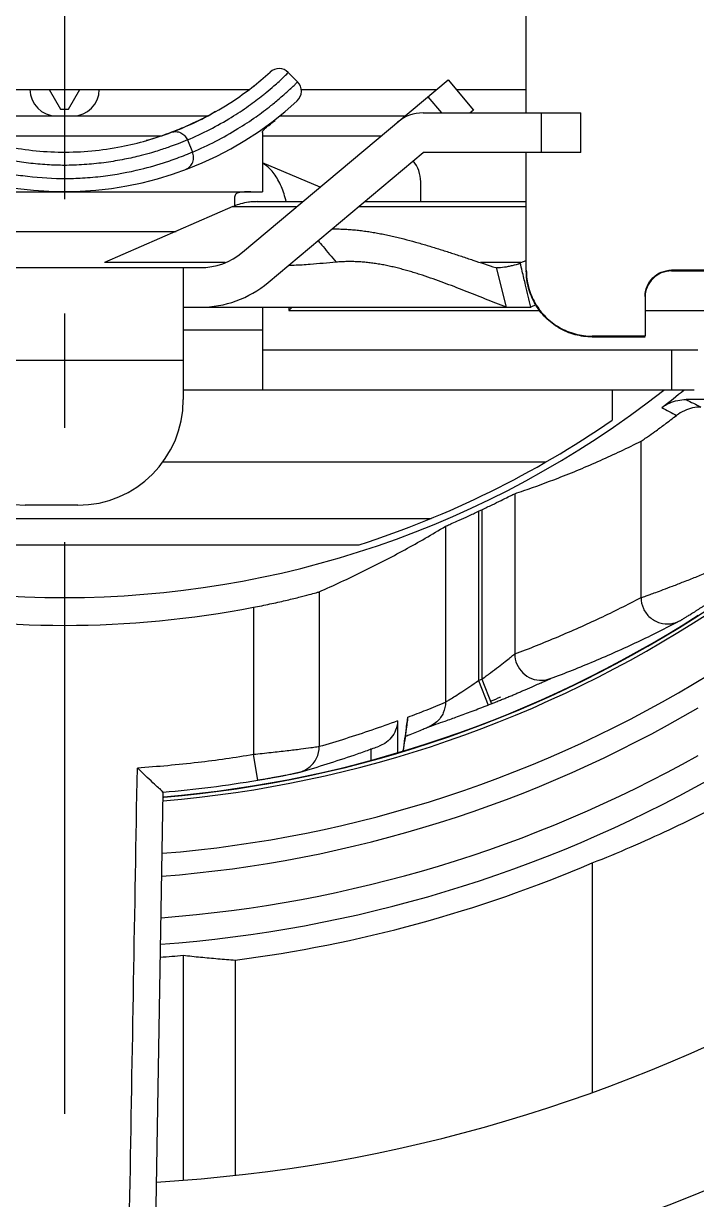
# Model space of a CAD drawing. Extents: x 0 to 420, y 0 to 297.
# Drawn here: x 360.14 to 370.34, y 200.27 to 218.1 of the extents above; entities that cross this region are included whole.
import ezdxf

# ---------------------------------------------------------------- set-up
doc = ezdxf.new("R2010")
doc.units = 0
doc.header["$LTSCALE"] = 23.1
doc.linetypes.add('CENTER', pattern=[0.6, 0.375, -0.075, 0.075, -0.075])
doc.layers.get('0').update_dxf_attribs({"linetype": 'CONTINUOUS'})
doc.layers.add('DEFAULT_1', color=7, linetype='CENTER')

msp = doc.modelspace()

# ---------------------------------------------------------------- linework, layer by layer
at = {"color": 6, "linetype": 'CONTINUOUS'}
for p, q in [((367.7624, 216.7437), (367.7624, 219.7582)), ((357.9646, 217.0979), (363.5601, 217.0979)), ((360.5292, 217.0979), (360.7024, 216.7979)), ((360.8224, 216.7979), (360.9956, 217.0979)), ((364.3503, 217.0979), (366.4001, 217.0979)), ((366.701, 217.0979), (367.7624, 217.0979)), ((360.7024, 216.7979), (360.8224, 216.7979)), ((360.6374, 216.6979), (360.8874, 216.6979)), ((359.2832, 216.3979), (362.2399, 216.3979)), ((363.7624, 216.3979), (365.5659, 216.3979)), ((367.7624, 214.3592), (367.7624, 216.1437)), ((364.6367, 215.6182), (363.7624, 215.9847)), ((366.1624, 215.3979), (366.1624, 215.6979)), ((370.7624, 214.3592), (369.9624, 214.3592)), ((369.9624, 214.3476), (370.7624, 214.3476)), ((369.5624, 213.9593), (369.5624, 213.3594)), ((364.1624, 213.7979), (364.1624, 213.7479)), ((364.2124, 213.7979), (364.1624, 213.7479)), ((364.1624, 213.7479), (367.9632, 213.7479)), ((369.5624, 213.7479), (370.9633, 213.7479)), ((369.5624, 213.3594), (368.7624, 213.3594)), ((368.7624, 213.3478), (369.5624, 213.3478)), ((370.3624, 213.1479), (363.7624, 213.1479)), ((369.0624, 212.5479), (369.0624, 212.0867)), ((368.0519, 211.4479), (362.2424, 211.4479))]:
    msp.add_line(p, q, dxfattribs=at)
at = {"color": 7, "linetype": 'CONTINUOUS'}
for p, q in [((364.2949, 217.2153), (364.1536, 217.3567)), ((363.4605, 214.6313), (366.5767, 217.2461)), ((366.5767, 217.2461), (366.9624, 216.7865)), ((366.1963, 216.7437), (368.5874, 216.7437)), ((366.9624, 216.7865), (366.9114, 216.7437)), ((368.5874, 216.1437), (368.5874, 216.7437)), ((363.7624, 216.4458), (363.7624, 215.5479)), ((363.8469, 214.1722), (366.1963, 216.1437)), ((368.5874, 216.1437), (366.1963, 216.1437)), ((357.7624, 215.5479), (363.7624, 215.5479)), ((363.3118, 215.3224), (361.3682, 214.4734)), ((363.3394, 215.4675), (363.3394, 215.3344)), ((363.6824, 215.3979), (364.3741, 215.3979)), ((365.3076, 215.3979), (367.7624, 215.3979)), ((367.681, 214.4734), (367.7624, 214.5079)), ((358.3063, 214.3979), (362.8184, 214.3979)), ((362.5624, 214.3979), (362.5624, 212.3979)), ((367.4597, 213.7979), (367.3085, 214.3999)), ((362.5624, 213.7979), (367.832, 213.7979)), ((363.7624, 213.7979), (363.7624, 212.5479)), ((367.9065, 213.8325), (367.832, 213.7979)), ((362.5624, 212.5479), (370.3084, 212.5479)), ((360.9624, 210.7979), (360.1624, 210.7979)), ((367.2355, 207.7893), (367.1832, 207.7687)), ((362.0848, 196.4909), (362.2587, 206.4493)), ((368.7624, 205.3759), (368.7624, 201.8952)), ((362.5624, 203.9758), (362.5624, 200.5666)), ((363.3498, 203.9034), (363.3498, 200.6402))]:
    msp.add_line(p, q, dxfattribs=at)
at = {"color": 9, "linetype": 'CONTINUOUS'}
for p, q in [((366.2703, 216.989), (366.4761, 216.7437)), ((367.9874, 216.7437), (367.9874, 216.1437)), ((358.5948, 216.6979), (360.6374, 216.6979)), ((360.8874, 216.6979), (362.9294, 216.6979)), ((364.0204, 216.6979), (365.9234, 216.6979)), ((362.6239, 216.3334), (362.7011, 216.1497)), ((363.3118, 215.3224), (364.2841, 215.3224)), ((365.2176, 215.3224), (367.7624, 215.3224)), ((358.6703, 214.9479), (362.4544, 214.9479)), ((363.1955, 214.4734), (361.3682, 214.4734)), ((367.681, 214.4734), (367.0703, 214.4734)), ((363.7624, 213.4479), (362.5624, 213.4479)), ((358.5624, 212.9979), (362.5624, 212.9979)), ((369.9624, 213.1479), (369.9624, 212.5479)), ((369.5012, 209.3974), (369.5034, 211.769)), ((367.5872, 210.9722), (367.5872, 208.5438)), ((367.0369, 210.7049), (367.0369, 208.1409)), ((367.0879, 210.729), (367.0879, 208.1611)), ((355.2027, 210.5979), (366.3221, 210.5979)), ((366.5375, 210.4777), (366.5375, 207.8122)), ((356.2958, 210.1979), (365.2289, 210.1979)), ((364.6203, 209.4853), (364.6225, 207.138)), ((363.6253, 209.2499), (363.6273, 207.0175)), ((370.0858, 209.0428), (370.0862, 209.043)), ((367.0369, 208.1409), (367.1832, 207.7687)), ((367.0879, 208.1611), (367.2355, 207.7893)), ((368.1263, 208.1689), (368.129, 208.17)), ((365.8118, 207.5276), (365.8118, 207.0487)), ((365.9628, 207.5244), (365.9632, 207.5275)), ((365.9632, 207.5275), (365.9669, 207.5853)), ((366.2923, 207.4431), (366.2917, 207.4429)), ((365.4124, 206.9289), (365.4124, 207.1107)), ((363.6921, 206.63), (363.6273, 207.0175)), ((364.3341, 206.7537), (364.3342, 206.7537))]:
    msp.add_line(p, q, dxfattribs=at)
at = {"color": 7, "linetype": 'CONTINUOUS'}
for centre, radius, start, end in [((360.7624, 224.0979), 25.6, 273.0424, 27.28634), ((364.0121, 217.2153), 0.2, 45, 132.60609), ((364.1535, 217.0739), 0.2, 312.59182, 45), ((360.7624, 220.754), 5.2043, 227.34265, 312.6572), ((366.1963, 216.1437), 0.6, 90, 130), ((362.8184, 215.3979), 1, 270, 309.94904), ((362.8184, 215.3979), 1.6, 270, 310), ((360.7624, 224.0979), 14.7, 231.8312, 308.16882), ((360.7624, 224.0979), 14.8894, 307.44635, 309.11965), ((360.1624, 212.3979), 1.6, 180, 270), ((360.9624, 212.3979), 1.6, 270, 360), ((360.7624, 224.0979), 23.6, 273.38435, 325.362), ((360.7624, 224.0979), 14.7899, 295.10266, 295.32118), ((360.7624, 224.0979), 15.1215, 259.0866, 280.9134), ((360.7624, 224.0979), 17.7904, 274.84905, 303.38449), ((360.7624, 224.0979), 17.7849, 274.8524, 302.69539), ((360.7624, 224.0979), 17.5043, 291.65306, 292.20215), ((360.7624, 224.0979), 17.7119, 274.84607, 279.52114), ((360.7624, 224.0979), 20.3596, 277.30118, 293.13728), ((360.7624, 224.0979), 20.2025, 274.12358, 275.11172)]:
    msp.add_arc(centre, radius, start, end, dxfattribs=at)
at = {"color": 6, "linetype": 'CONTINUOUS'}
for centre, radius, start, end in [((360.6374, 217.0979), 0.4, 180, 270), ((360.8874, 217.0979), 0.4, 270, 360), ((365.6624, 215.6979), 0.5, 0, 39.80405), ((360.7624, 224.0979), 14.6, 287.81445, 304.64522)]:
    msp.add_arc(centre, radius, start, end, dxfattribs=at)
at = {"color": 9, "linetype": 'CONTINUOUS'}
for radius, start, end in [(17.844, 274.8053, 303.18042), (18.6345, 274.55749, 301.66348), (17.1462, 291.46539, 291.64875), (18.9809, 274.45672, 300.40683), (19.6069, 274.28119, 299.331), (20.0069, 274.17619, 299.339)]:
    msp.add_arc((360.7624, 224.0979), radius, start, end, dxfattribs=at)
at = {"color": 7, "linetype": 'CONTINUOUS'}
for points, knots in [([(362.8832, 216.6713), (363.0292, 216.7465), (363.3798, 216.951), (363.6965, 217.1968), (363.8767, 217.3625)], [0, 0, 0, 0, 0.4041077, 1, 1, 1, 1]), ([(363.7624, 216.4458), (363.7624, 216.4633), (363.7965, 216.5058), (363.864, 216.5606), (363.923, 216.6046), (363.9557, 216.6297)], [0, 0, 0, 0, 0.1936527, 0.5426188, 1, 1, 1, 1]), ([(359.1406, 216.4488), (359.3676, 216.3631), (359.8878, 216.2111), (360.7265, 216.1181), (361.5877, 216.1997), (362.1371, 216.3562), (362.3843, 216.4495)], [0, 0, 0, 0, 0.2184346, 0.4870443, 0.7620972, 1, 1, 1, 1]), ([(362.3843, 216.4495), (362.4229, 216.464), (362.4762, 216.485), (362.5291, 216.5068), (362.5439, 216.513)], [0, 0, 0, 0, 0.7205731, 1, 1, 1, 1]), ([(363.4918, 215.5451), (363.4745, 215.5438), (363.4308, 215.5395), (363.384, 215.5338), (363.3637, 215.5164)], [0, 0, 0, 0, 0.3979414, 1, 1, 1, 1]), ([(363.5861, 215.546), (363.5823, 215.546), (363.5745, 215.546), (363.5627, 215.546), (363.5549, 215.546), (363.5509, 215.546)], [0, 0, 0, 0, 0.3279428, 0.6614712, 1, 1, 1, 1]), ([(363.6159, 215.3957), (363.5943, 215.3942), (363.5312, 215.3877), (363.4691, 215.3744), (363.4286, 215.3637)], [0, 0, 0, 0, 0.3404019, 1, 1, 1, 1]), ([(364.8126, 214.984), (364.821, 214.9841), (364.8593, 214.9846), (364.9274, 214.9842), (365.0169, 214.9808), (365.1064, 214.975), (365.1959, 214.9667), (365.2853, 214.9561), (365.3747, 214.9435), (365.4639, 214.929), (365.553, 214.9126), (365.6419, 214.8946), (365.7306, 214.8751), (365.8191, 214.8543), (365.9368, 214.825), (366.0833, 214.7858), (366.2582, 214.7352), (366.4324, 214.6819), (366.6061, 214.6265), (366.7795, 214.5697), (367.0105, 214.493), (367.1838, 214.4354), (367.2997, 214.3979)], [0, 0, 0, 0, 0.0098435, 0.0446985, 0.0795843, 0.1145186, 0.149514, 0.1845783, 0.2197151, 0.2549234, 0.290199, 0.3255338, 0.3609169, 0.3963344, 0.4317701, 0.5026525, 0.5735668, 0.6445309, 0.7155497, 0.7866186, 0.8577264, 1, 1, 1, 1]), ([(364.6049, 214.8083), (364.6301, 214.7784), (364.7221, 214.6692), (364.8138, 214.5597), (364.8804, 214.4803)], [0, 0, 0, 0, 0.2741139, 1, 1, 1, 1]), ([(364.8804, 214.4803), (364.7487, 214.4678), (364.5371, 214.4495), (364.2976, 214.4327), (364.19, 214.432), (364.1624, 214.4324)], [0, 0, 0, 0, 0.5515319, 0.8850831, 1, 1, 1, 1]), ([(367.4597, 213.7979), (367.4068, 213.8182), (367.3012, 213.8595), (367.1431, 213.9223), (366.9852, 213.9854), (366.8272, 214.0482), (366.669, 214.1099), (366.5102, 214.1699), (366.3507, 214.2275), (366.2171, 214.2729), (366.1096, 214.3074), (366.0288, 214.3321), (365.9478, 214.3556), (365.8665, 214.3778), (365.785, 214.3984), (365.7033, 214.4173), (365.6215, 214.4344), (365.5395, 214.4495), (365.4574, 214.4624), (365.3751, 214.4731), (365.2928, 214.4814), (365.2104, 214.487), (365.1279, 214.49), (365.0454, 214.49), (364.9628, 214.487), (364.9079, 214.4829), (364.8804, 214.4803)], [0, 0, 0, 0, 0.06314, 0.1262988, 0.1894554, 0.252587, 0.3156728, 0.3786968, 0.4416514, 0.5045403, 0.5359622, 0.5673537, 0.5986983, 0.6299819, 0.6611928, 0.6923223, 0.7233652, 0.7543195, 0.7851874, 0.8159753, 0.846694, 0.8773596, 0.9079933, 0.9386218, 0.9692779, 1, 1, 1, 1]), ([(367.3085, 214.3999), (367.3499, 214.3999), (367.4121, 214.4033), (367.473, 214.4141), (367.4931, 214.4182)], [0, 0, 0, 0, 0.6675439, 1, 1, 1, 1]), ([(367.4931, 214.4182), (367.5132, 214.4223), (367.5733, 214.4361), (367.6335, 214.4519), (367.6699, 214.4708)], [0, 0, 0, 0, 0.3330473, 1, 1, 1, 1]), ([(367.832, 213.7979), (367.805, 213.9101), (367.7611, 214.0922), (367.7172, 214.2743), (367.7004, 214.3443)], [0, 0, 0, 0, 0.6157917, 1, 1, 1, 1]), ([(369.8154, 212.2768), (369.8519, 212.3043), (369.9296, 212.35), (370.0555, 212.3904), (370.1413, 212.399), (370.1834, 212.3989)], [0, 0, 0, 0, 0.3481451, 0.6792887, 1, 1, 1, 1]), ([(370.4097, 212.2845), (370.3675, 212.2845), (370.281, 212.2754), (370.1547, 212.2337), (370.0769, 212.1868), (370.0405, 212.1587)], [0, 0, 0, 0, 0.3194639, 0.6525729, 1, 1, 1, 1]), ([(370.9128, 212.3979), (370.8392, 212.3979), (370.7003, 212.3979), (370.5046, 212.3981), (370.335, 212.3984), (370.2309, 212.3987), (370.1834, 212.3989)], [0, 0, 0, 0, 0.3026525, 0.5716409, 0.8048931, 1, 1, 1, 1]), ([(369.5034, 211.769), (369.5135, 211.7742), (369.5457, 211.7973), (369.6159, 211.8443), (369.7251, 211.9228), (369.8719, 212.03), (369.9807, 212.1126), (370.0405, 212.1587)], [0, 0, 0, 0, 0.0514239, 0.178042, 0.3826614, 0.6587078, 1, 1, 1, 1]), ([(367.723, 211.018), (367.8985, 211.0783), (368.2897, 211.2214), (368.8849, 211.4693), (369.2997, 211.6662), (369.5034, 211.769)], [0, 0, 0, 0, 0.2879044, 0.6460378, 1, 1, 1, 1]), ([(367.0879, 210.729), (367.1398, 210.7535), (367.2375, 210.8004), (367.3709, 210.8653), (367.4756, 210.9182), (367.5449, 210.9509), (367.5773, 210.9689), (367.5872, 210.9722)], [0, 0, 0, 0, 0.3099665, 0.5851751, 0.8016351, 0.9434015, 1, 1, 1, 1]), ([(366.5375, 210.4777), (366.5467, 210.4832), (366.5808, 210.4969), (366.6495, 210.529), (366.7553, 210.5754), (366.8884, 210.636), (366.9855, 210.6809), (367.0369, 210.7049)], [0, 0, 0, 0, 0.0583454, 0.2001893, 0.4152738, 0.6897546, 1, 1, 1, 1]), ([(364.6203, 209.4853), (364.8429, 209.5824), (365.281, 209.7853), (365.9206, 210.1167), (366.3344, 210.3548), (366.5375, 210.4777)], [0, 0, 0, 0, 0.3372082, 0.6702698, 1, 1, 1, 1]), ([(363.6253, 209.2499), (363.7089, 209.266), (363.8718, 209.299), (364.1015, 209.35), (364.3001, 209.3982), (364.4551, 209.4372), (364.5563, 209.4668), (364.6064, 209.4793), (364.6203, 209.4853)], [0, 0, 0, 0, 0.2498517, 0.4873225, 0.6900567, 0.8493, 0.9555315, 1, 1, 1, 1]), ([(370.0858, 209.0428), (370.0899, 209.0449), (370.0971, 209.0489), (370.1073, 209.0547), (370.117, 209.0605), (370.1278, 209.067), (370.1405, 209.0747), (370.1555, 209.0839), (370.173, 209.0947), (370.1931, 209.1071), (370.2158, 209.1212), (370.2412, 209.1371), (370.2691, 209.1546), (370.2995, 209.1739), (370.3322, 209.1947), (370.3672, 209.2171), (370.4043, 209.241), (370.4434, 209.2663), (370.4843, 209.2929), (370.5268, 209.3209), (370.5708, 209.3499), (370.616, 209.3801), (370.6624, 209.4112), (370.7022, 209.4381), (370.7266, 209.4547), (370.7351, 209.4605)], [0, 0, 0, 0, 0.0177798, 0.0320578, 0.0455894, 0.0616585, 0.0809323, 0.1035516, 0.1300855, 0.160668, 0.1953383, 0.234073, 0.2767982, 0.3233964, 0.3737247, 0.4276059, 0.4848405, 0.5452198, 0.6085043, 0.6744521, 0.7428186, 0.8133499, 0.8858041, 0.9599215, 1, 1, 1, 1]), ([(368.1263, 208.1689), (368.3513, 208.2528), (368.7977, 208.4299), (369.4515, 208.7218), (369.8775, 208.9338), (370.0862, 209.043)], [0, 0, 0, 0, 0.33534, 0.6709135, 1, 1, 1, 1]), ([(367.3029, 207.8162), (367.3142, 207.8208), (367.3478, 207.8343), (367.4029, 207.8566), (367.4676, 207.8832), (367.5301, 207.9091), (367.5902, 207.9343), (367.6479, 207.9586), (367.7028, 207.982), (367.7549, 208.0044), (367.804, 208.0257), (367.8501, 208.0458), (367.893, 208.0646), (367.9327, 208.0821), (367.9691, 208.0982), (368.002, 208.1129), (368.0313, 208.126), (368.0571, 208.1375), (368.0794, 208.1475), (368.0983, 208.156), (368.1132, 208.1626), (368.1249, 208.1678), (368.1303, 208.1702), (368.1334, 208.1716), (368.1337, 208.1717)], [0, 0, 0, 0, 0.0405526, 0.120169, 0.1975726, 0.2725143, 0.3447624, 0.4140726, 0.4802332, 0.5430595, 0.6023785, 0.658044, 0.7099407, 0.7579748, 0.8020612, 0.8420227, 0.8775924, 0.9087882, 0.9357557, 0.9587626, 0.9772532, 0.9906959, 0.9993278, 1, 1, 1, 1]), ([(366.3407, 207.4593), (366.3579, 207.4653), (366.4221, 207.4879), (366.5487, 207.5317), (366.7316, 207.5973), (366.9069, 207.6622), (367.02, 207.7053), (367.0595, 207.7205)], [0, 0, 0, 0, 0.0716059, 0.2668826, 0.5253132, 0.8340774, 1, 1, 1, 1]), ([(367.2355, 207.7893), (367.2465, 207.7937), (367.269, 207.8026), (367.2914, 207.8116), (367.3029, 207.8162)], [0, 0, 0, 0, 0.4897376, 1, 1, 1, 1]), ([(365.8118, 207.5276), (365.8094, 207.4804), (365.789, 207.3892), (365.7188, 207.2717), (365.6285, 207.1902), (365.56, 207.1557), (365.5298, 207.1446)], [0, 0, 0, 0, 0.2826705, 0.547187, 0.8075029, 1, 1, 1, 1]), ([(365.9019, 207.0757), (365.9091, 207.1286), (365.9242, 207.2396), (365.9393, 207.3506), (365.9471, 207.4087)], [0, 0, 0, 0, 0.476124, 1, 1, 1, 1]), ([(366.0018, 207.3247), (366.0349, 207.3379), (366.1012, 207.3645), (366.1673, 207.3914), (366.2002, 207.405)], [0, 0, 0, 0, 0.5002724, 1, 1, 1, 1]), ([(366.2852, 207.4402), (366.2857, 207.4404), (366.2892, 207.4416), (366.2945, 207.4435), (366.3056, 207.4473), (366.3142, 207.4503), (366.3194, 207.4522), (366.3201, 207.4524)], [0, 0, 0, 0, 0.0312895, 0.2402285, 0.5432687, 0.9418901, 1, 1, 1, 1]), ([(364.3341, 206.7537), (364.4706, 206.7931), (364.7444, 206.8758), (365.0843, 206.9872), (365.2879, 207.0579), (365.3555, 207.0819)], [0, 0, 0, 0, 0.3973781, 0.799516, 1, 1, 1, 1]), ([(362.2586, 206.4493), (362.2585, 206.4414), (362.2187, 206.4942), (362.1813, 206.5117), (362.0894, 206.6055), (361.9859, 206.6989), (361.9065, 206.7751), (361.8656, 206.8142)], [0, 0, 0, 0, 0.0441855, 0.1811809, 0.3946109, 0.6836041, 1, 1, 1, 1]), ([(363.6921, 206.63), (363.7133, 206.6336), (363.7581, 206.6412), (363.8253, 206.6529), (363.8923, 206.6649), (363.9553, 206.6764), (364.0136, 206.6873), (364.067, 206.6975), (364.115, 206.7069), (364.1576, 206.7154), (364.1948, 206.7229), (364.2264, 206.7294), (364.2526, 206.7349), (364.2738, 206.7394), (364.2906, 206.743), (364.3045, 206.7461), (364.3187, 206.7495), (364.3285, 206.7521), (364.3342, 206.7537)], [0, 0, 0, 0, 0.0985238, 0.2083847, 0.3128262, 0.4109396, 0.5019232, 0.5851351, 0.660108, 0.7265854, 0.7844749, 0.8338333, 0.8747271, 0.9074596, 0.9330505, 0.9533571, 0.9727714, 1, 1, 1, 1]), ([(368.7624, 205.3759), (368.9597, 205.4538), (369.3511, 205.6153), (369.9287, 205.8754), (370.3072, 206.0602), (370.4944, 206.1554)], [0, 0, 0, 0, 0.3350051, 0.6683754, 1, 1, 1, 1]), ([(362.5624, 203.9758), (362.6496, 203.9661), (362.8244, 203.9478), (363.0869, 203.9237), (363.2621, 203.9098), (363.3498, 203.9034)], [0, 0, 0, 0, 0.3331147, 0.6664577, 1, 1, 1, 1])]:
    msp.add_open_spline(points, degree=3, knots=knots, dxfattribs=at)
at = {"color": 9, "linetype": 'CONTINUOUS'}
for points, knots in [([(364.0131, 217.2199), (364.0276, 217.2333), (364.0669, 217.2699), (364.1132, 217.3147), (364.1441, 217.3468), (364.1515, 217.3546)], [0, 0, 0, 0, 0.3072877, 0.8334194, 1, 1, 1, 1]), ([(363.8191, 217.0521), (363.8586, 217.0844), (363.924, 217.1396), (363.9877, 217.1966), (364.0131, 217.2199)], [0, 0, 0, 0, 0.597232, 1, 1, 1, 1]), ([(364.0732, 217.0062), (364.1136, 217.0415), (364.1544, 217.0784), (364.1944, 217.1161), (364.1954, 217.117)], [0, 0, 0, 0, 0.9758446, 1, 1, 1, 1]), ([(364.2557, 217.1753), (364.2602, 217.1797), (364.2734, 217.193), (364.2864, 217.2064), (364.2949, 217.2153)], [0, 0, 0, 0, 0.3407008, 1, 1, 1, 1]), ([(362.6239, 216.3334), (362.854, 216.4301), (363.1712, 216.5928), (363.5421, 216.8381), (363.7153, 216.9684), (363.8023, 217.0384), (363.8191, 217.0521)], [0, 0, 0, 0, 0.535362, 0.7606205, 0.9534122, 1, 1, 1, 1]), ([(363.9243, 216.8812), (363.9721, 216.9198), (364.0219, 216.9614), (364.0707, 217.004), (364.0732, 217.0062)], [0, 0, 0, 0, 0.9489013, 1, 1, 1, 1]), ([(362.7011, 216.1497), (362.9395, 216.25), (363.2685, 216.4189), (363.6537, 216.6735), (363.828, 216.8042), (363.9127, 216.8719), (363.9243, 216.8812)], [0, 0, 0, 0, 0.5430108, 0.7722558, 0.9689246, 1, 1, 1, 1]), ([(362.3843, 216.4495), (362.4053, 216.4574), (362.4536, 216.4651), (362.5264, 216.4461), (362.5874, 216.3994), (362.6146, 216.3559), (362.6239, 216.3334)], [0, 0, 0, 0, 0.2309259, 0.4859792, 0.7498087, 1, 1, 1, 1]), ([(362.4519, 216.2642), (362.4129, 216.2494), (362.3103, 216.2119), (362.1868, 216.1715), (362.1023, 216.1462), (362.0823, 216.1404)], [0, 0, 0, 0, 0.3213999, 0.8399394, 1, 1, 1, 1]), ([(360.7657, 215.9483), (360.6765, 215.9482), (360.4917, 215.9541), (360.2169, 215.9793), (359.9484, 216.0192), (359.7112, 216.0678), (359.5651, 216.1053), (359.5013, 216.123)], [0, 0, 0, 0, 0.2091241, 0.4329119, 0.6465588, 0.844895, 1, 1, 1, 1]), ([(362.0823, 216.1404), (362.0289, 216.1248), (361.8922, 216.0875), (361.6625, 216.0359), (361.3875, 215.9899), (361.0943, 215.958), (360.8848, 215.9487), (360.7742, 215.9483), (360.7657, 215.9483)], [0, 0, 0, 0, 0.1250631, 0.3183945, 0.5289422, 0.7514313, 0.9809019, 1, 1, 1, 1]), ([(362.3086, 216.002), (362.3314, 216.0095), (362.4378, 216.0454), (362.543, 216.0849), (362.6247, 216.118)], [0, 0, 0, 0, 0.2141195, 1, 1, 1, 1]), ([(362.6041, 215.8922), (362.6258, 215.9004), (362.6686, 215.9281), (362.7104, 215.9945), (362.7225, 216.074), (362.7108, 216.1263), (362.7011, 216.1497)], [0, 0, 0, 0, 0.2289865, 0.4845876, 0.7500207, 1, 1, 1, 1]), ([(359.22, 216), (359.2667, 215.9847), (359.3942, 215.9447), (359.6059, 215.8873), (359.8624, 215.8322), (360.2305, 215.7734), (360.5347, 215.7502), (360.7469, 215.7492), (360.764, 215.7492)], [0, 0, 0, 0, 0.0937835, 0.2552877, 0.4189158, 0.5946726, 0.9672565, 1, 1, 1, 1]), ([(360.764, 215.7492), (360.8538, 215.7493), (361.0483, 215.7553), (361.4346, 215.7902), (361.8625, 215.8686), (362.1793, 215.9593), (362.3086, 216.002)], [0, 0, 0, 0, 0.1714551, 0.3713639, 0.7401218, 1, 1, 1, 1]), ([(369.8154, 212.2768), (369.8531, 212.2571), (369.9281, 212.2178), (370.0032, 212.1784), (370.0405, 212.1587)], [0, 0, 0, 0, 0.5014784, 1, 1, 1, 1]), ([(370.1834, 212.3989), (370.2213, 212.3798), (370.2967, 212.3417), (370.3721, 212.3035), (370.4097, 212.2845)], [0, 0, 0, 0, 0.5015109, 1, 1, 1, 1]), ([(369.5012, 209.3974), (369.505, 209.3981), (369.517, 209.402), (369.5425, 209.4103), (369.5845, 209.425), (369.6469, 209.4472), (369.7336, 209.4789), (369.8477, 209.5213), (369.989, 209.5749), (370.1532, 209.6385), (370.3317, 209.7092), (370.4543, 209.7587), (370.5163, 209.7841)], [0, 0, 0, 0, 0.010758, 0.0344941, 0.0742026, 0.1337387, 0.2173536, 0.3290933, 0.4697842, 0.6348621, 0.8151698, 1, 1, 1, 1]), ([(367.5872, 208.5438), (367.8076, 208.6259), (368.2429, 208.7987), (368.8813, 209.0837), (369.2967, 209.2903), (369.5012, 209.3974)], [0, 0, 0, 0, 0.3365363, 0.6696756, 1, 1, 1, 1]), ([(369.5012, 209.3974), (369.5013, 209.3411), (369.5259, 209.2272), (369.6295, 209.0877), (369.7815, 209.0032), (369.9443, 208.9896), (370.0446, 209.0214), (370.0858, 209.0429)], [0, 0, 0, 0, 0.2074843, 0.4149854, 0.622386, 0.8296371, 1, 1, 1, 1]), ([(367.0879, 208.1611), (367.1322, 208.1927), (367.2174, 208.2548), (367.3357, 208.3445), (367.4354, 208.4222), (367.5101, 208.4824), (367.5582, 208.5202), (367.5802, 208.5391), (367.5872, 208.5438)], [0, 0, 0, 0, 0.2594964, 0.5026072, 0.7080531, 0.8621522, 0.9596956, 1, 1, 1, 1]), ([(367.5872, 208.5438), (367.5873, 208.4906), (367.6091, 208.3832), (367.7017, 208.2486), (367.8396, 208.1605), (367.9901, 208.1349), (368.0862, 208.1541), (368.1263, 208.169)], [0, 0, 0, 0, 0.2082835, 0.4165557, 0.6247292, 0.8327767, 1, 1, 1, 1]), ([(366.5375, 207.8122), (366.5441, 207.8171), (366.5679, 207.8311), (366.6165, 207.8621), (366.6925, 207.9094), (366.792, 207.9737), (366.9099, 208.0523), (366.9933, 208.1101), (367.0369, 208.1409)], [0, 0, 0, 0, 0.0411932, 0.1380537, 0.2893172, 0.4905373, 0.7324744, 1, 1, 1, 1]), ([(365.9669, 207.5853), (366.0601, 207.6206), (366.251, 207.6945), (366.4406, 207.7717), (366.5375, 207.8122)], [0, 0, 0, 0, 0.4870391, 1, 1, 1, 1]), ([(366.5375, 207.8122), (366.5376, 207.757), (366.5142, 207.6451), (366.4266, 207.5237), (366.3504, 207.4715), (366.3186, 207.4554)], [0, 0, 0, 0, 0.3789675, 0.7576879, 1, 1, 1, 1]), ([(365.8118, 207.5276), (365.6818, 207.4799), (365.4201, 207.3872), (365.0235, 207.2573), (364.7567, 207.1767), (364.6225, 207.138)], [0, 0, 0, 0, 0.3319709, 0.6652945, 1, 1, 1, 1]), ([(365.8975, 207.0744), (365.906, 207.1368), (365.9218, 207.2532), (365.9376, 207.3696), (365.945, 207.4236)], [0, 0, 0, 0, 0.5361951, 1, 1, 1, 1]), ([(364.6225, 207.138), (364.6112, 207.1345), (364.5688, 207.1296), (364.4768, 207.1149), (364.3268, 207.0963), (364.1255, 207.0714), (363.8862, 207.0444), (363.7157, 207.0265), (363.6273, 207.0175)], [0, 0, 0, 0, 0.0352299, 0.1268672, 0.2795124, 0.4870627, 0.7340396, 1, 1, 1, 1]), ([(364.3342, 206.7537), (364.382, 206.7677), (364.4833, 206.8189), (364.5943, 206.9552), (364.6225, 207.0776), (364.6225, 207.138)], [0, 0, 0, 0, 0.2913189, 0.6455431, 1, 1, 1, 1]), ([(363.6273, 207.0175), (363.3476, 206.9706), (362.7619, 206.8872), (362.1727, 206.8338), (361.8656, 206.8142)], [0, 0, 0, 0, 0.479662, 1, 1, 1, 1]), ([(361.6956, 197.0804), (361.7145, 198.1627), (361.7523, 200.3265), (361.809, 203.5711), (361.8467, 205.7334), (361.8656, 206.8142)], [0, 0, 0, 0, 0.3335652, 0.6668993, 1, 1, 1, 1])]:
    msp.add_open_spline(points, degree=3, knots=knots, dxfattribs=at)
for points in [[(364.1515, 217.3546), (364.1522, 217.3553), (364.1529, 217.356), (364.1536, 217.3567)], [(364.1954, 217.117), (364.2157, 217.1362), (364.2359, 217.1555), (364.2557, 217.1753)], [(362.482, 216.2758), (362.472, 216.2719), (362.4619, 216.2681), (362.4519, 216.2642)], [(362.6239, 216.3334), (362.5769, 216.3135), (362.5296, 216.2943), (362.482, 216.2758)], [(362.6247, 216.118), (362.6503, 216.1284), (362.6757, 216.139), (362.7011, 216.1497)], [(365.945, 207.4236), (365.9472, 207.44), (365.9494, 207.4564), (365.9516, 207.4728)], [(365.9516, 207.4728), (365.954, 207.4901), (365.9563, 207.5075), (365.9587, 207.5249)], [(365.9587, 207.5249), (365.9614, 207.5451), (365.9641, 207.5652), (365.9669, 207.5853)], [(366.3186, 207.4554), (366.31, 207.451), (366.3012, 207.4469), (366.2923, 207.4432)]]:
    msp.add_open_spline(points, degree=3, dxfattribs=at)
at = {"color": 7, "linetype": 'CONTINUOUS'}
for points in [[(363.634, 217.1548), (363.6279, 217.15), (363.6218, 217.1452), (363.6157, 217.1404)], [(363.0511, 216.7621), (362.9397, 216.6989), (362.8253, 216.64), (362.7086, 216.5858)], [(362.5439, 216.513), (362.6591, 216.5613), (362.7724, 216.6142), (362.8832, 216.6713)], [(362.7086, 216.5858), (362.6654, 216.5657), (362.6219, 216.5463), (362.578, 216.5275)], [(362.3845, 216.4495), (362.2578, 216.4017), (362.1291, 216.3593), (361.9989, 216.3226)], [(362.492, 216.4916), (362.4563, 216.4772), (362.4205, 216.4631), (362.3845, 216.4495)], [(362.578, 216.5275), (362.5495, 216.5153), (362.5208, 216.5033), (362.492, 216.4916)], [(363.3637, 215.5164), (363.3497, 215.5044), (363.3394, 215.4857), (363.3394, 215.4675)], [(363.5509, 215.5476), (363.531, 215.5475), (363.5115, 215.5465), (363.4918, 215.5451)], [(363.4286, 215.3637), (363.3938, 215.3545), (363.3593, 215.3439), (363.3265, 215.3295)], [(363.6824, 215.3979), (363.6602, 215.3979), (363.638, 215.3972), (363.6159, 215.3957)], [(367.7004, 214.3443), (367.6902, 214.3865), (367.68, 214.4287), (367.6699, 214.4708)], [(367.5872, 210.9722), (367.6325, 210.9872), (367.6778, 211.0025), (367.723, 211.018)], [(367.0595, 207.7205), (367.1008, 207.7364), (367.142, 207.7525), (367.1832, 207.7687)], [(365.9471, 207.4087), (365.9519, 207.444), (365.9567, 207.4794), (365.9615, 207.5147)], [(365.9615, 207.5147), (365.9619, 207.5179), (365.9624, 207.5211), (365.9628, 207.5244)], [(365.9632, 207.5243), (365.966, 207.5446), (365.9672, 207.565), (365.9669, 207.5853)], [(365.932, 207.2972), (365.9553, 207.3063), (365.9785, 207.3155), (366.0018, 207.3247)], [(366.2002, 207.405), (366.2215, 207.4137), (366.2427, 207.4225), (366.2639, 207.4313)], [(366.2639, 207.4313), (366.2702, 207.4339), (366.2764, 207.4365), (366.2826, 207.4391)], [(366.2826, 207.4391), (366.2835, 207.4395), (366.2844, 207.4398), (366.2853, 207.4402)], [(366.2853, 207.4402), (366.2855, 207.4403), (366.2857, 207.4404), (366.286, 207.4405)], [(366.2859, 207.4407), (366.2912, 207.4425), (366.2964, 207.4443), (366.3017, 207.446)], [(366.286, 207.4405), (366.2881, 207.4414), (366.2902, 207.4423), (366.2923, 207.4431)], [(366.3017, 207.446), (366.3064, 207.4476), (366.3111, 207.4492), (366.3157, 207.4508)], [(366.3157, 207.4508), (366.3241, 207.4536), (366.3324, 207.4564), (366.3407, 207.4593)], [(365.3555, 207.0819), (365.4137, 207.1025), (365.4718, 207.1234), (365.5297, 207.1446)]]:
    msp.add_open_spline(points, degree=3, dxfattribs=at)
at = {"color": 6, "linetype": 'CONTINUOUS'}
for points, knots in [([(363.9391, 215.82), (363.919, 215.8471), (363.8673, 215.9079), (363.8038, 215.9584), (363.7637, 215.9811)], [0, 0, 0, 0, 0.42244, 1, 1, 1, 1]), ([(364.1215, 215.3979), (364.1125, 215.4373), (364.0813, 215.5516), (364.0217, 215.6948), (363.9604, 215.7912), (363.9391, 215.82)], [0, 0, 0, 0, 0.2619686, 0.7679404, 1, 1, 1, 1]), ([(367.7624, 214.3592), (367.7624, 214.272), (367.7854, 214.097), (367.8867, 213.8533), (368.0472, 213.6442), (368.2563, 213.4837), (368.5, 213.3825), (368.6751, 213.3594), (368.7624, 213.3594)], [0, 0, 0, 0, 0.1671022, 0.3336711, 0.4999584, 0.6662564, 0.8328549, 1, 1, 1, 1]), ([(368.7624, 213.3478), (368.6751, 213.3478), (368.5, 213.3708), (368.2563, 213.472), (368.0472, 213.6325), (367.8867, 213.8416), (367.7854, 214.0853), (367.7624, 214.2604), (367.7624, 214.3476)], [0, 0, 0, 0, 0.1671326, 0.3337237, 0.5000191, 0.666309, 0.8328853, 1, 1, 1, 1]), ([(369.5624, 213.9593), (369.5624, 214.0115), (369.5833, 214.1167), (369.6723, 214.2494), (369.805, 214.3384), (369.9102, 214.3592), (369.9624, 214.3592)], [0, 0, 0, 0, 0.2506712, 0.4999879, 0.749313, 1, 1, 1, 1]), ([(369.9624, 214.3476), (369.9102, 214.3476), (369.805, 214.3267), (369.6723, 214.2377), (369.5855, 214.1083), (369.564, 214.0076), (369.5625, 213.9592)], [0, 0, 0, 0, 0.2554414, 0.5094759, 0.7634824, 1, 1, 1, 1])]:
    msp.add_open_spline(points, degree=3, knots=knots, dxfattribs=at)
at = {"layer": 'DEFAULT_1', "color": 7, "linetype": 'CENTER'}
msp.add_line((360.7624, 224.0979), (360.7624, 190.9671), dxfattribs=at)

doc.saveas('drawing.dxf')
